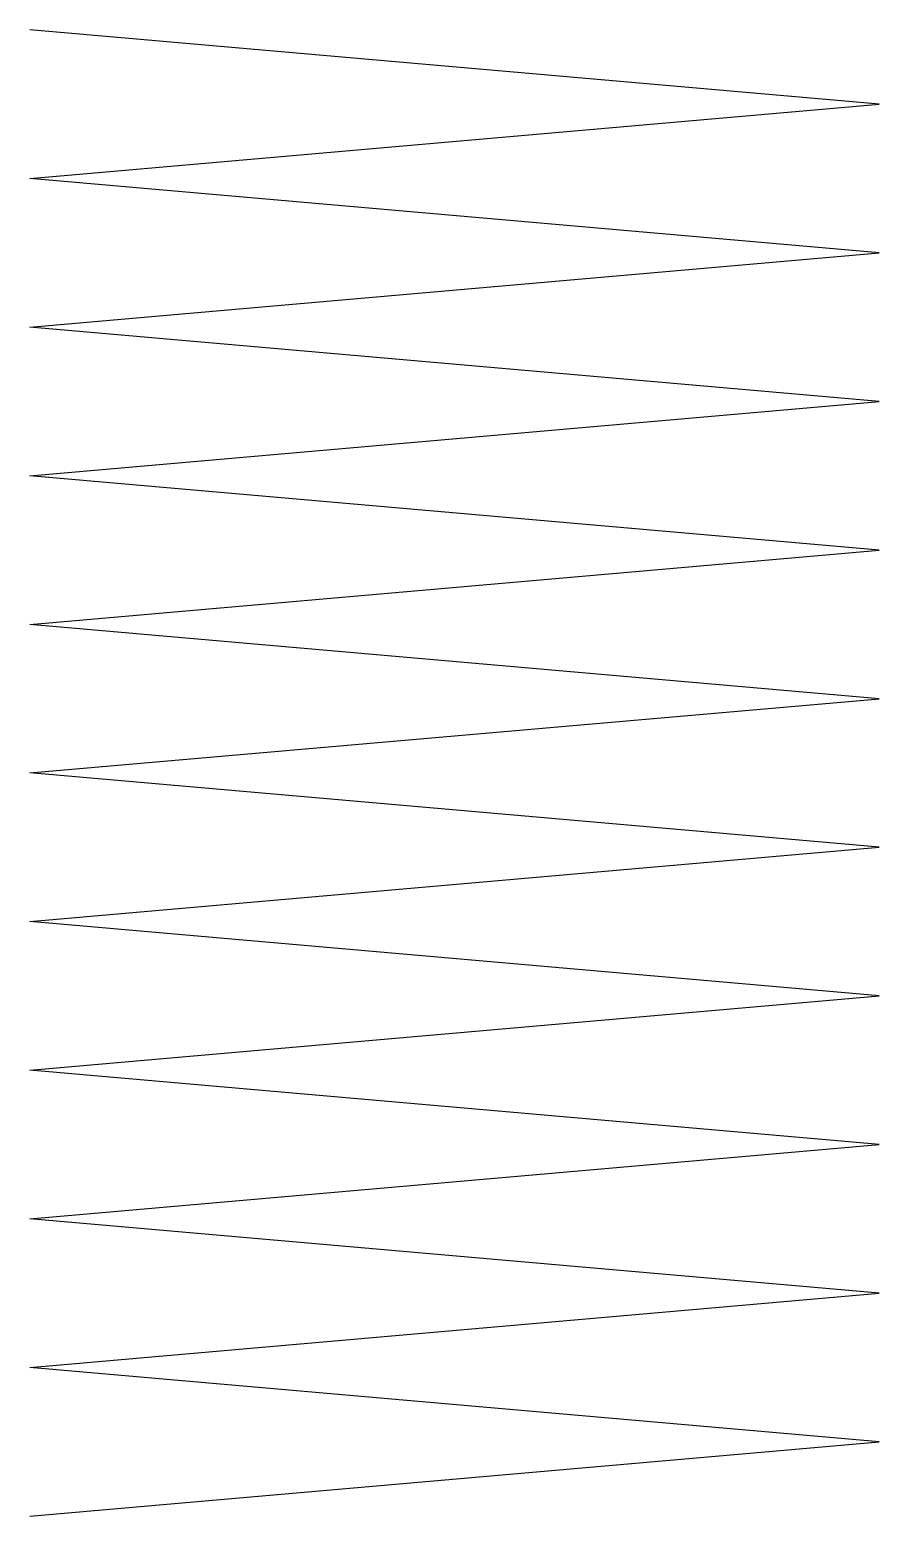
# Model space of a CAD drawing. Extents: x 0 to 4, y 0 to 7.
import ezdxf

# ---------------------------------------------------------------- set-up
doc = ezdxf.new("R2010")
doc.units = 0
doc.header["$MEASUREMENT"] = 0
doc.layers.add('MODELSKETCH_VISIBLE', color=7, linetype='CONTINUOUS')

msp = doc.modelspace()

# ---------------------------------------------------------------- linework, layer by layer
at = {"layer": 'MODELSKETCH_VISIBLE'}
for p, q in [((4, 6.65), (0, 7)), ((0, 6.3), (4, 6.65)), ((4, 5.95), (0, 6.3)), ((0, 5.6), (4, 5.95)), ((4, 5.25), (0, 5.6)), ((0, 4.9), (4, 5.25)), ((4, 4.55), (0, 4.9)), ((0, 4.2), (4, 4.55)), ((4, 3.85), (0, 4.2)), ((0, 3.5), (4, 3.85)), ((4, 3.15), (0, 3.5)), ((0, 2.8), (4, 3.15)), ((4, 2.45), (0, 2.8)), ((0, 2.1), (4, 2.45)), ((4, 1.75), (0, 2.1)), ((0, 1.4), (4, 1.75)), ((4, 1.05), (0, 1.4)), ((0, 0.7), (4, 1.05)), ((4, 0.35), (0, 0.7)), ((0, 0), (4, 0.35))]:
    msp.add_line(p, q, dxfattribs=at)

doc.saveas('drawing.dxf')
